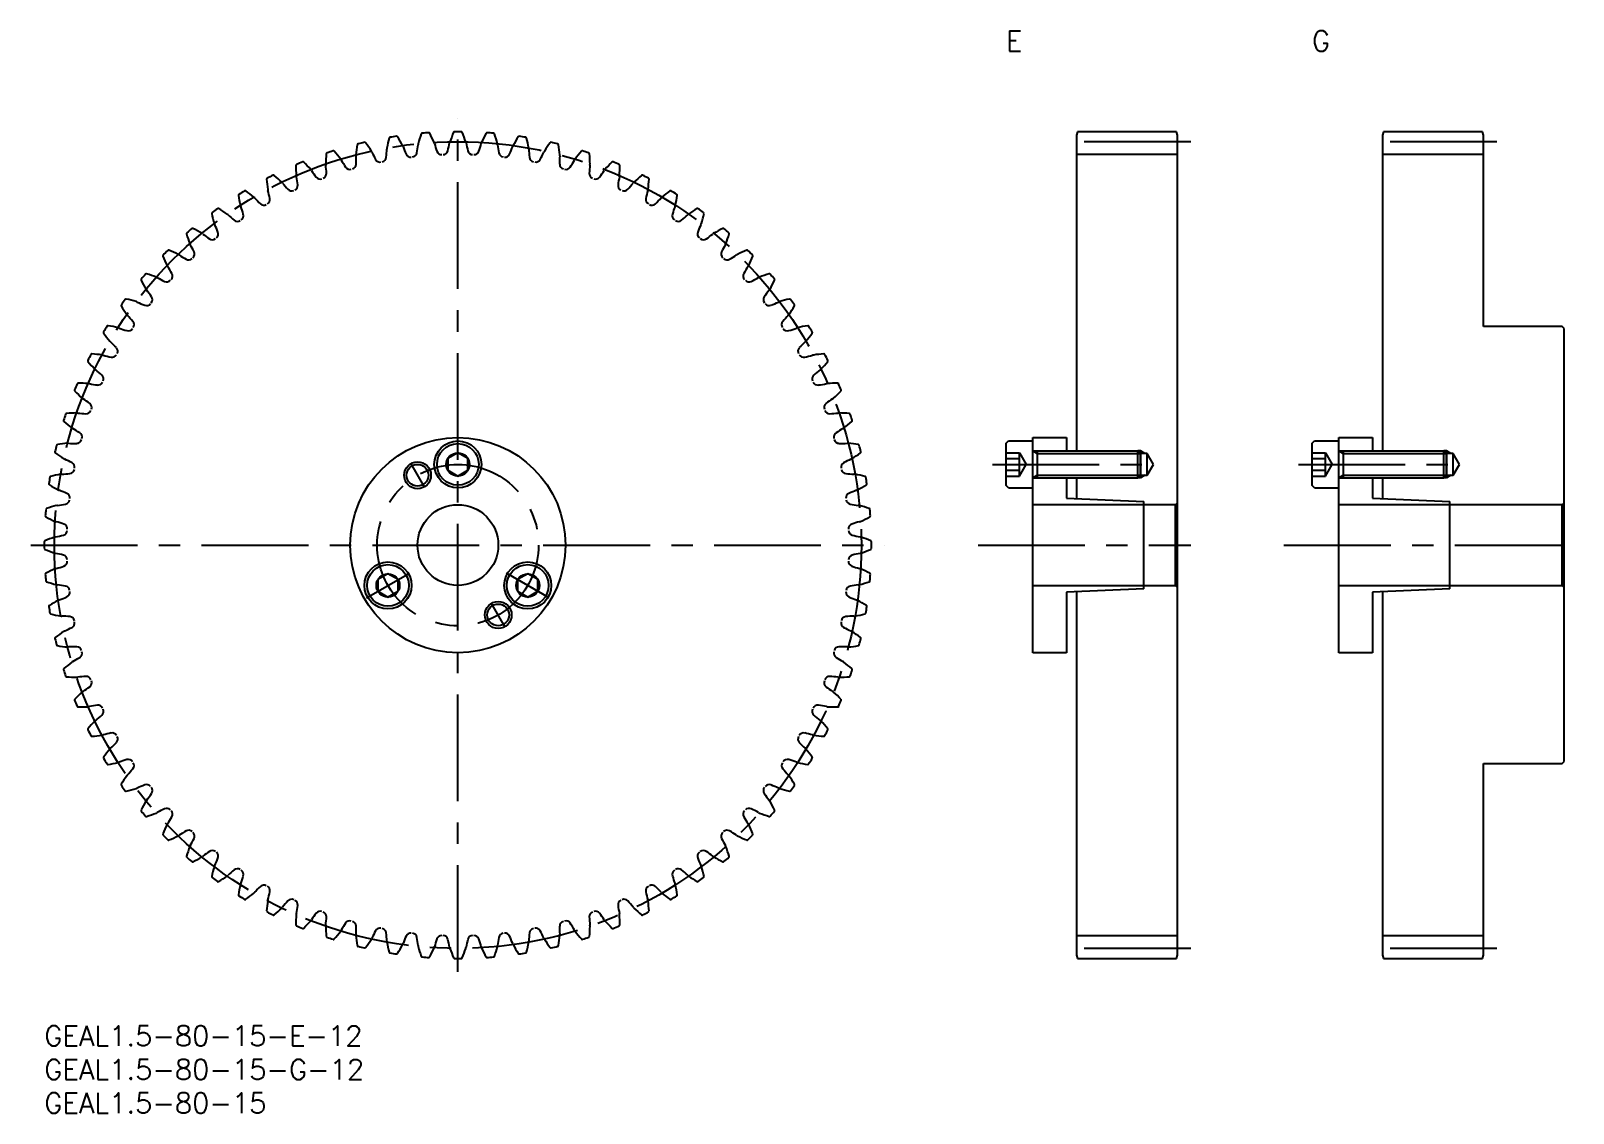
# Model space of a CAD drawing. Extents: x -2 to 227, y -13 to 148.
import ezdxf

# ---------------------------------------------------------------- set-up
doc = ezdxf.new("R2010")
doc.units = 0
doc.header["$LTSCALE"] = 0.5
doc.linetypes.add('CENTER', pattern=[50.8, 31.75, -6.35, 6.35, -6.35])
for name, color, linetype in [('MSM_CENTER', 1, 'CENTER'), ('MSM_CONTINUOUS', 7, 'CONTINUOUS'), ('MSM_NARROW', 5, 'CONTINUOUS'), ('MSM_PART_NUMBER', 7, 'CONTINUOUS')]:
    doc.layers.add(name, color=color, linetype=linetype)
doc.styles.get("Standard").update_dxf_attribs({"font": 'txt.shx', "height": 2, "bigfont": 'bigfont.shx'})

# ---------------------------------------------------------------- blocks, each defined once
blk = doc.blocks.new('*U2')
at = {"layer": 'MSM_PART_NUMBER'}
blk.add_text('GEAL1.5-80-15-G-12', height=3, dxfattribs=at).set_placement((0, -8))
blk = doc.blocks.new('*U3')
at = {"layer": 'MSM_PART_NUMBER'}
blk.add_text('GEAL1.5-80-15-E-12', height=3, dxfattribs=at).set_placement((0, -3))
blk = doc.blocks.new('*U4')
at = {"layer": 'MSM_PART_NUMBER'}
blk.add_text('GEAL1.5-80-15', height=3, dxfattribs=at).set_placement((0, -13))
blk = doc.blocks.new('*U5')
at = {"layer": 'MSM_PART_NUMBER'}
blk.add_text('E', height=3, dxfattribs=at).set_placement((143, 145))
blk = doc.blocks.new('*U6')
at = {"layer": 'MSM_PART_NUMBER'}
blk.add_text('G', height=3, dxfattribs=at).set_placement((188.5, 145))

msp = doc.modelspace()

# ---------------------------------------------------------------- linework, layer by layer
at = {"layer": 'MSM_CENTER'}
for p, q in [((61.5, 8), (61.5, 135)), ((170.5, 131.5), (151.5, 131.5)), ((216, 131.5), (197, 131.5)), ((54.45, 83.71), (56.55, 80.07)), ((141, 83.5), (165.51, 83.5)), ((186.5, 83.5), (211.01, 83.5)), ((-2, 71.5), (125, 71.5)), ((138.85, 71.5), (170.5, 71.5)), ((184.35, 71.5), (227.35, 71.5)), ((47.93, 63.66), (54.29, 67.34)), ((75.07, 63.66), (68.71, 67.34)), ((68.55, 59.29), (66.45, 62.93)), ((170.5, 11.5), (151.5, 11.5)), ((216, 11.5), (197, 11.5))]:
    msp.add_line(p, q, dxfattribs=at)
for radius in [60, 12]:
    msp.add_circle((61.5, 71.5), radius, dxfattribs=at)
at = {"layer": 'MSM_CONTINUOUS'}
for p, q in [((153.63, 133), (153.5, 132.5)), ((153.5, 132.5), (153.5, 85.5)), ((168.37, 133), (153.63, 133)), ((168.5, 132.5), (168.37, 133)), ((168.5, 10.5), (168.5, 132.5)), ((199.13, 133), (199, 132.5)), ((199, 132.5), (199, 85.5)), ((213.87, 133), (199.13, 133)), ((214, 132.5), (213.87, 133)), ((214, 104), (214, 132.5)), ((168.5, 129.62), (153.5, 129.62)), ((214, 129.62), (199, 129.62)), ((225.7, 104), (214, 104)), ((226, 103.7), (225.7, 104)), ((226, 39.3), (226, 103.7)), ((147, 55.5), (147, 87.5)), ((147, 87.5), (152, 87.5)), ((152, 87.5), (152, 85.5)), ((192.5, 55.5), (192.5, 87.5)), ((192.5, 87.5), (197.5, 87.5)), ((197.5, 87.5), (197.5, 85.5)), ((61.5, 85.23), (60, 84.37)), ((63, 84.37), (61.5, 85.23)), ((143, 86.6), (143.4, 87)), ((143, 86.6), (143, 80.4)), ((143, 85.23), (145, 85.23)), ((143.4, 87), (147, 87)), ((145, 85.23), (146, 83.5)), ((145, 81.77), (145, 85.23)), ((147, 85.5), (162.62, 85.5)), ((147.66, 85.5), (147.66, 81.5)), ((162.62, 81.5), (162.62, 85.5)), ((163, 85.12), (162.62, 85.5)), ((164, 85.12), (163, 85.12)), ((163, 81.88), (163, 85.12)), ((164.94, 83.5), (164, 85.12)), ((164, 81.88), (164, 85.12)), ((188.5, 86.6), (188.9, 87)), ((188.5, 86.6), (188.5, 80.4)), ((188.5, 85.23), (190.5, 85.23)), ((188.9, 87), (192.5, 87)), ((190.5, 85.23), (191.5, 83.5)), ((190.5, 81.77), (190.5, 85.23)), ((192.5, 85.5), (208.12, 85.5)), ((193.16, 85.5), (193.16, 81.5)), ((208.12, 81.5), (208.12, 85.5)), ((208.5, 85.12), (208.12, 85.5)), ((209.5, 85.12), (208.5, 85.12)), ((208.5, 81.88), (208.5, 85.12)), ((210.44, 83.5), (209.5, 85.12)), ((209.5, 81.88), (209.5, 85.12)), ((60, 84.37), (60, 82.63)), ((60, 82.63), (61.5, 81.77)), ((61.5, 81.77), (63, 82.63)), ((63, 82.63), (63, 84.37)), ((143, 84.37), (145, 84.37)), ((143, 82.63), (145, 82.63)), ((145, 81.77), (146, 83.5)), ((164, 81.88), (164.94, 83.5)), ((188.5, 84.37), (190.5, 84.37)), ((188.5, 82.63), (190.5, 82.63)), ((190.5, 81.77), (191.5, 83.5)), ((209.5, 81.88), (210.44, 83.5)), ((143, 81.77), (145, 81.77)), ((143.4, 80), (143, 80.4)), ((147, 81.5), (162.62, 81.5)), ((152, 81.5), (152, 78.5)), ((153.5, 81.5), (153.5, 78.43)), ((162.62, 81.5), (163, 81.88)), ((163, 81.88), (164, 81.88)), ((188.5, 81.77), (190.5, 81.77)), ((188.9, 80), (188.5, 80.4)), ((192.5, 81.5), (208.12, 81.5)), ((197.5, 81.5), (197.5, 78.5)), ((199, 81.5), (199, 78.43)), ((208.12, 81.5), (208.5, 81.88)), ((208.5, 81.88), (209.5, 81.88)), ((143.4, 80), (147, 80)), ((152, 78.5), (163.5, 78)), ((163.5, 65), (163.5, 78)), ((188.9, 80), (192.5, 80)), ((197.5, 78.5), (209, 78)), ((209, 65), (209, 78)), ((168.2, 77.5), (147, 77.5)), ((168.5, 77.8), (168.2, 77.5)), ((168.2, 65.5), (168.2, 77.5)), ((225.7, 77.5), (192.5, 77.5)), ((226, 77.8), (225.7, 77.5)), ((225.7, 65.5), (225.7, 77.5)), ((51.11, 67.23), (49.61, 66.37)), ((52.61, 66.37), (51.11, 67.23)), ((71.89, 67.23), (70.39, 66.37)), ((73.39, 66.37), (71.89, 67.23)), ((49.61, 66.37), (49.61, 64.63)), ((49.61, 64.63), (51.11, 63.77)), ((51.11, 63.77), (52.61, 64.63)), ((52.61, 64.63), (52.61, 66.37)), ((70.39, 66.37), (70.39, 64.63)), ((70.39, 64.63), (71.89, 63.77)), ((71.89, 63.77), (73.39, 64.63)), ((73.39, 64.63), (73.39, 66.37)), ((147, 65.5), (168.2, 65.5)), ((163.5, 65), (152, 64.5)), ((152, 64.5), (152, 55.5)), ((153.5, 64.5), (153.5, 10.5)), ((168.2, 65.5), (168.5, 65.2)), ((192.5, 65.5), (225.7, 65.5)), ((209, 65), (197.5, 64.5)), ((197.5, 64.5), (197.5, 55.5)), ((199, 64.5), (199, 10.5)), ((225.7, 65.5), (226, 65.2)), ((152, 55.5), (147, 55.5)), ((197.5, 55.5), (192.5, 55.5)), ((214, 10.5), (214, 39)), ((214, 39), (225.7, 39)), ((225.7, 39), (226, 39.3)), ((168.5, 13.37), (153.5, 13.37)), ((214, 13.37), (199, 13.37)), ((153.5, 10.5), (153.63, 10)), ((153.63, 10), (168.37, 10)), ((168.37, 10), (168.5, 10.5)), ((199, 10.5), (199.13, 10)), ((199.13, 10), (213.87, 10)), ((213.87, 10), (214, 10.5))]:
    msp.add_line(p, q, dxfattribs=at)
for centre, radius in [((61.5, 71.5), 16), ((61.5, 83.5), 3.5), ((61.5, 83.5), 3.1), ((61.5, 83.5), 1.73), ((55.5, 81.89), 1.62), ((61.5, 71.5), 6), ((51.11, 65.5), 3.5), ((71.89, 65.5), 3.5), ((51.11, 65.5), 3.1), ((51.11, 65.5), 1.73), ((71.89, 65.5), 3.1), ((71.89, 65.5), 1.73), ((67.5, 61.11), 1.62)]:
    msp.add_circle(centre, radius, dxfattribs=at)
for centre, radius, start, end in [((66.26, 127.68), 20, 170.2688, 174.625), ((46.7, 131.04), 0.15, 103.9615, 170.269), ((61.5, 71.5), 61.5, 103.0386, 103.9614), ((47.66, 131.27), 0.15, 36.7312, 103.0382), ((31.75, 119.4), 20, 32.375, 36.7312), ((70.66, 127.14), 20, 165.7688, 170.125), ((51.42, 132.02), 0.15, 99.4615, 165.769), ((61.5, 71.5), 61.5, 98.5386, 99.4614), ((52.39, 132.17), 0.15, 32.2312, 98.5386), ((35.6, 121.58), 20, 27.875, 32.2312), ((52.18, 130.35), 1.24, 19.943, 27.8751), ((70.06, 136.84), 17.78, 199.9429, 203.8484), ((37.92, 133.04), 17.78, 349.6516, 353.5571), ((56.82, 130.9), 1.24, 165.6249, 173.557), ((74.99, 126.25), 20, 161.2688, 165.625), ((56.19, 132.62), 0.15, 94.9615, 161.269), ((61.5, 71.5), 61.5, 94.0386, 94.9614), ((57.18, 132.7), 0.15, 27.7312, 94.0382), ((39.61, 123.46), 20, 23.375, 27.7312), ((56.82, 130.9), 1.24, 15.443, 23.3751), ((75.16, 135.97), 17.78, 195.4429, 199.3484), ((42.82, 134.7), 17.78, 345.1516, 349.0571), ((61.5, 131.09), 1.24, 161.1249, 169.057), ((79.25, 125.02), 20, 156.7688, 161.125), ((61.01, 132.85), 0.15, 90.4614, 156.7688), ((61.5, 71.5), 61.5, 89.5386, 90.4614), ((61.99, 132.85), 0.15, 23.2311, 89.5386), ((43.75, 125.02), 20, 18.875, 23.2312), ((61.5, 131.09), 1.24, 10.943, 18.8751), ((80.18, 134.7), 17.78, 190.9429, 194.8484), ((47.84, 135.97), 17.78, 340.6516, 344.5571), ((66.18, 130.9), 1.24, 156.6249, 164.557), ((83.39, 123.46), 20, 152.2688, 156.625), ((65.82, 132.7), 0.15, 85.9614, 152.2688), ((61.5, 71.5), 61.5, 85.0386, 85.9614), ((66.81, 132.62), 0.15, 18.7311, 85.0386), ((48.01, 126.25), 20, 14.375, 18.7312), ((66.18, 130.9), 1.24, 6.443, 14.3751), ((85.08, 133.04), 17.78, 186.4429, 190.3484), ((52.94, 136.84), 17.78, 336.1516, 340.0571), ((70.82, 130.35), 1.24, 152.1249, 160.057), ((87.4, 121.58), 20, 147.7688, 152.125), ((70.61, 132.17), 0.15, 81.4614, 147.7688), ((61.5, 71.5), 61.5, 80.5386, 81.4614), ((71.58, 132.02), 0.15, 14.2311, 80.5386), ((52.34, 127.14), 20, 9.875, 14.2312), ((91.25, 119.4), 20, 143.2688, 147.625), ((75.34, 131.27), 0.15, 76.9614, 143.2688), ((61.5, 71.5), 61.5, 76.0386, 76.9614), ((76.3, 131.04), 0.15, 9.7311, 76.0386), ((56.74, 127.68), 20, 5.375, 9.7312), ((61.5, 71.5), 61.5, 112.0386, 112.9614), ((38.48, 128.37), 0.15, 45.7312, 112.0386), ((24.62, 114.15), 20, 41.375, 45.7312), ((61.84, 127.88), 20, 174.7688, 179.125), ((42.07, 129.69), 0.15, 108.4615, 174.7688), ((61.5, 71.5), 61.5, 107.5386, 108.4614), ((43.01, 130), 0.15, 41.2312, 107.5386), ((28.08, 116.91), 20, 36.875, 41.2312), ((43.09, 128.17), 1.24, 28.943, 36.8751), ((59.73, 137.38), 17.78, 208.9429, 212.8484), ((47.59, 129.44), 1.24, 174.6249, 182.557), ((28.59, 128.59), 17.78, 358.6516, 2.5571), ((47.59, 129.44), 1.24, 24.443, 32.3751), ((64.91, 137.31), 17.78, 204.4429, 208.3484), ((49.92, 129.23), 0.75, 208.3483, 281.3413), ((50.11, 129.26), 0.75, 281.1587, 354.1517), ((33.17, 131), 17.78, 354.1516, 358.0571), ((52.18, 130.35), 1.24, 170.1249, 178.057), ((54.49, 129.96), 0.75, 203.8483, 276.8413), ((54.67, 129.98), 0.75, 276.6587, 349.6517), ((59.09, 130.33), 0.75, 199.3483, 272.3413), ((59.28, 130.33), 0.75, 272.1587, 345.1516), ((63.72, 130.33), 0.75, 194.8484, 267.8413), ((63.91, 130.33), 0.75, 267.6587, 340.6516), ((68.33, 129.98), 0.75, 190.3484, 263.3413), ((68.51, 129.96), 0.75, 263.1587, 336.1516), ((70.82, 130.35), 1.24, 1.943, 9.8751), ((89.83, 131), 17.78, 181.9429, 185.8484), ((72.89, 129.26), 0.75, 185.8484, 258.8413), ((73.08, 129.23), 0.75, 258.6587, 331.6516), ((58.09, 137.31), 17.78, 331.6516, 335.5571), ((75.41, 129.44), 1.24, 147.6249, 155.557), ((94.41, 128.59), 17.78, 177.4429, 181.3484), ((75.41, 129.44), 1.24, 357.443, 5.3751), ((63.27, 137.38), 17.78, 327.1516, 331.0571), ((79.91, 128.17), 1.24, 143.1249, 151.057), ((94.92, 116.91), 20, 138.7688, 143.125), ((79.99, 130), 0.15, 72.4614, 138.7688), ((61.5, 71.5), 61.5, 71.5386, 72.4614), ((80.93, 129.69), 0.15, 5.2311, 71.5386), ((61.16, 127.88), 20, 0.875, 5.2312), ((98.38, 114.15), 20, 134.2688, 138.625), ((84.52, 128.37), 0.15, 67.9614, 134.2688), ((61.5, 71.5), 61.5, 67.0386, 67.9614), ((61.5, 71.5), 61.5, 116.5386, 117.4614), ((34.09, 126.39), 0.15, 50.2312, 116.5386), ((21.39, 111.13), 20, 45.875, 50.2312), ((37.57, 127.99), 0.15, 112.9615, 179.269), ((57.42, 127.74), 20, 179.2688, 183.625), ((38.7, 126.55), 1.24, 183.6249, 191.557), ((20.06, 122.74), 17.78, 7.6516, 11.5571), ((38.7, 126.55), 1.24, 33.443, 41.3751), ((54.57, 137.03), 17.78, 213.4429, 217.3484), ((41.03, 126.7), 0.75, 217.3483, 290.3413), ((41.21, 126.77), 0.75, 290.1586, 3.1517), ((43.09, 128.17), 1.24, 179.1249, 187.057), ((24.21, 125.83), 17.78, 3.1516, 7.0571), ((45.43, 128.14), 0.75, 212.8483, 285.8413), ((45.61, 128.19), 0.75, 285.6586, 358.6517), ((77.39, 128.19), 0.75, 181.3484, 254.3413), ((77.57, 128.14), 0.75, 254.1587, 327.1516), ((98.79, 125.83), 17.78, 172.9429, 176.8484), ((81.79, 126.77), 0.75, 176.8484, 249.8413), ((79.91, 128.17), 1.24, 352.943, 0.8751), ((81.97, 126.7), 0.75, 249.6587, 322.6516), ((68.43, 137.03), 17.78, 322.6516, 326.5571), ((84.3, 126.55), 1.24, 138.6249, 146.557), ((102.94, 122.74), 17.78, 168.4429, 172.3484), ((85.43, 127.99), 0.15, 0.7311, 67.0382), ((84.3, 126.55), 1.24, 348.443, 356.3751), ((65.58, 127.74), 20, 356.375, 0.7312), ((101.61, 111.13), 20, 129.7688, 134.125), ((88.91, 126.39), 0.15, 63.4614, 129.7688), ((61.5, 71.5), 61.5, 62.5386, 63.4614), ((61.5, 71.5), 61.5, 121.0386, 121.9614), ((29.87, 124.07), 0.15, 54.7312, 121.0386), ((18.41, 107.86), 20, 50.375, 54.7312), ((33.21, 125.94), 0.15, 117.4615, 183.7688), ((53.02, 127.24), 20, 183.7688, 188.125), ((34.45, 124.59), 1.24, 188.1249, 196.057), ((16.17, 119.33), 17.78, 12.1516, 16.0571), ((34.45, 124.59), 1.24, 37.943, 45.8751), ((49.45, 136.29), 17.78, 217.9429, 221.8484), ((36.77, 124.93), 0.75, 221.8483, 294.8413), ((36.94, 125.01), 0.75, 294.6586, 7.6517), ((86.06, 125.01), 0.75, 172.3484, 245.3413), ((86.23, 124.93), 0.75, 245.1587, 318.1516), ((73.55, 136.29), 17.78, 318.1516, 322.0571), ((88.55, 124.59), 1.24, 134.1249, 142.057), ((106.83, 119.33), 17.78, 163.9429, 167.8484), ((88.55, 124.59), 1.24, 343.943, 351.8751), ((69.98, 127.24), 20, 351.875, 356.2312), ((89.79, 125.94), 0.15, 356.2311, 62.5382), ((104.59, 107.86), 20, 125.2688, 129.625), ((93.13, 124.07), 0.15, 58.9614, 125.2688), ((61.5, 71.5), 61.5, 58.0386, 58.9614), ((25.84, 121.42), 0.15, 59.2312, 125.5382), ((29.02, 123.55), 0.15, 121.9615, 188.2688), ((48.67, 126.4), 20, 188.2688, 192.625), ((30.37, 122.31), 1.24, 192.6249, 200.557), ((12.56, 115.63), 17.78, 16.6516, 20.5571), ((30.37, 122.31), 1.24, 42.443, 50.3751), ((44.4, 135.14), 17.78, 222.4429, 226.3484), ((32.65, 122.82), 0.75, 226.3483, 299.3413), ((32.81, 122.91), 0.75, 299.1587, 12.1517), ((90.19, 122.91), 0.75, 167.8484, 240.8413), ((90.35, 122.82), 0.75, 240.6587, 313.6516), ((78.6, 135.14), 17.78, 313.6516, 317.5571), ((92.63, 122.31), 1.24, 129.6249, 137.557), ((110.44, 115.63), 17.78, 159.4429, 163.3484), ((92.63, 122.31), 1.24, 339.443, 347.3751), ((74.33, 126.4), 20, 347.375, 351.7312), ((93.98, 123.55), 0.15, 351.7311, 58.0382), ((97.16, 121.42), 0.15, 54.4614, 120.7688), ((25.04, 120.84), 0.15, 126.4615, 192.7688), ((44.4, 125.23), 20, 192.7688, 197.125), ((61.5, 71.5), 61.5, 125.5386, 126.4614), ((26.48, 119.71), 1.24, 197.1249, 205.057), ((15.69, 104.37), 20, 54.875, 59.2312), ((26.48, 119.71), 1.24, 46.943, 54.8751), ((39.46, 133.61), 17.78, 226.9429, 230.8484), ((28.71, 120.4), 0.75, 230.8483, 303.8413), ((28.87, 120.5), 0.75, 303.6586, 16.6517), ((94.13, 120.5), 0.75, 163.3484, 236.3413), ((94.29, 120.4), 0.75, 236.1587, 309.1516), ((83.54, 133.61), 17.78, 309.1516, 313.0571), ((96.52, 119.71), 1.24, 125.1249, 133.057), ((107.31, 104.37), 20, 120.7688, 125.125), ((61.5, 71.5), 61.5, 53.5386, 54.4614), ((96.52, 119.71), 1.24, 334.943, 342.8751), ((78.6, 125.23), 20, 342.875, 347.2312), ((97.96, 120.84), 0.15, 347.2311, 53.5386), ((21.28, 117.83), 0.15, 130.9615, 197.2688), ((40.24, 123.72), 20, 197.2688, 201.625), ((61.5, 71.5), 61.5, 130.0386, 130.9614), ((22.03, 118.47), 0.15, 63.7312, 130.0382), ((13.25, 100.67), 20, 59.375, 63.7312), ((22.8, 116.81), 1.24, 51.443, 59.3751), ((34.66, 131.68), 17.78, 231.4429, 235.3484), ((24.98, 117.68), 0.75, 235.3483, 308.3413), ((9.24, 111.65), 17.78, 21.1516, 25.0571), ((25.12, 117.79), 0.75, 308.1587, 21.1517), ((97.88, 117.79), 0.75, 158.8484, 231.8413), ((113.76, 111.65), 17.78, 154.9429, 158.8484), ((98.02, 117.68), 0.75, 231.6587, 304.6516), ((88.34, 131.68), 17.78, 304.6516, 308.5571), ((100.2, 116.81), 1.24, 120.6249, 128.557), ((109.75, 100.67), 20, 116.2688, 120.625), ((100.97, 118.47), 0.15, 49.9614, 116.2688), ((61.5, 71.5), 61.5, 49.0386, 49.9614), ((82.76, 123.72), 20, 338.375, 342.7312), ((101.72, 117.83), 0.15, 342.7311, 49.0386), ((61.5, 71.5), 61.5, 134.5386, 135.4614), ((18.47, 115.23), 0.15, 68.2312, 134.5382), ((11.11, 96.79), 20, 63.875, 68.2312), ((19.37, 113.63), 1.24, 55.943, 63.8751), ((22.8, 116.81), 1.24, 201.6249, 209.557), ((6.25, 107.43), 17.78, 25.6516, 29.5571), ((21.6, 114.8), 0.75, 312.6587, 25.6517), ((101.4, 114.8), 0.75, 154.3484, 227.3413), ((116.75, 107.43), 17.78, 150.4429, 154.3484), ((100.2, 116.81), 1.24, 330.443, 338.3751), ((103.63, 113.63), 1.24, 116.1249, 124.057), ((111.89, 96.79), 20, 111.7688, 116.125), ((104.53, 115.23), 0.15, 45.4614, 111.7688), ((61.5, 71.5), 61.5, 44.5386, 45.4614), ((17.77, 114.53), 0.15, 135.4614, 201.7688), ((36.21, 121.89), 20, 201.7688, 206.125), ((19.37, 113.63), 1.24, 206.1249, 214.057), ((3.61, 102.98), 17.78, 30.1516, 34.0571), ((30.02, 129.39), 17.78, 235.9429, 239.8484), ((21.47, 114.67), 0.75, 239.8483, 312.8413), ((101.53, 114.67), 0.75, 227.1587, 300.1516), ((92.98, 129.39), 17.78, 300.1516, 304.0571), ((119.39, 102.98), 17.78, 145.9429, 149.8484), ((103.63, 113.63), 1.24, 325.943, 333.8751), ((86.79, 121.89), 20, 333.875, 338.2312), ((105.23, 114.53), 0.15, 338.2311, 44.5386), ((14.53, 110.97), 0.15, 139.9614, 206.2688), ((32.33, 119.75), 20, 206.2688, 210.625), ((61.5, 71.5), 61.5, 139.0386, 139.9614), ((15.17, 111.72), 0.15, 72.7312, 139.0382), ((9.28, 92.76), 20, 68.375, 72.7312), ((16.19, 110.2), 1.24, 60.443, 68.3751), ((25.57, 126.75), 17.78, 240.4429, 244.3484), ((18.2, 111.4), 0.75, 244.3484, 317.3413), ((18.33, 111.53), 0.75, 317.1587, 30.1517), ((104.67, 111.53), 0.75, 149.8484, 222.8413), ((104.8, 111.4), 0.75, 222.6587, 295.6516), ((97.43, 126.75), 17.78, 295.6516, 299.5571), ((106.81, 110.2), 1.24, 111.6249, 119.557), ((113.72, 92.76), 20, 107.2688, 111.625), ((107.83, 111.72), 0.15, 40.9614, 107.2688), ((90.67, 119.75), 20, 329.375, 333.7312), ((61.5, 71.5), 61.5, 40.0386, 40.9614), ((108.47, 110.97), 0.15, 333.7311, 40.0386), ((61.5, 71.5), 61.5, 143.5386, 144.4614), ((12.16, 107.96), 0.15, 77.2312, 143.5386), ((7.77, 88.6), 20, 72.875, 77.2312), ((16.19, 110.2), 1.24, 210.6249, 218.557), ((1.32, 98.34), 17.78, 34.6516, 38.5571), ((15.32, 108.02), 0.75, 321.6587, 34.6517), ((107.68, 108.02), 0.75, 145.3484, 218.3413), ((121.68, 98.34), 17.78, 141.4429, 145.3484), ((106.81, 110.2), 1.24, 321.443, 329.3751), ((115.23, 88.6), 20, 102.7688, 107.125), ((110.84, 107.96), 0.15, 36.4614, 102.7688), ((61.5, 71.5), 61.5, 35.5386, 36.4614), ((11.58, 107.16), 0.15, 144.4614, 210.7688), ((28.63, 117.31), 20, 210.7688, 215.125), ((13.29, 106.52), 1.24, 215.1249, 223.057), ((-0.61, 93.54), 17.78, 39.1516, 43.0571), ((13.29, 106.52), 1.24, 64.943, 72.8751), ((21.35, 123.76), 17.78, 244.9429, 248.8484), ((15.21, 107.88), 0.75, 248.8484, 321.8413), ((107.79, 107.88), 0.75, 218.1587, 291.1516), ((101.65, 123.76), 17.78, 291.1516, 295.0571), ((109.71, 106.52), 1.24, 107.1249, 115.057), ((123.61, 93.54), 17.78, 136.9429, 140.8484), ((109.71, 106.52), 1.24, 316.943, 324.8751), ((94.37, 117.31), 20, 324.875, 329.2312), ((111.42, 107.16), 0.15, 329.2311, 35.5386), ((8.93, 103.13), 0.15, 148.9614, 215.2688), ((61.5, 71.5), 61.5, 148.0386, 148.9614), ((9.45, 103.98), 0.15, 81.7312, 148.0386), ((6.6, 84.33), 20, 77.375, 81.7312), ((10.69, 102.63), 1.24, 69.443, 77.3751), ((17.37, 120.44), 17.78, 249.4429, 253.3484), ((12.5, 104.13), 0.75, 253.3483, 326.3413), ((12.6, 104.29), 0.75, 326.1587, 39.1517), ((110.4, 104.29), 0.75, 140.8484, 213.8413), ((110.5, 104.13), 0.75, 213.6587, 286.6516), ((105.63, 120.44), 17.78, 286.6516, 290.5571), ((112.31, 102.63), 1.24, 102.6249, 110.557), ((116.4, 84.33), 20, 98.2688, 102.625), ((113.55, 103.98), 0.15, 31.9614, 98.2688), ((61.5, 71.5), 61.5, 31.0386, 31.9614), ((114.07, 103.13), 0.15, 324.7311, 31.0386), ((25.14, 114.59), 20, 215.2688, 219.625), ((10.69, 102.63), 1.24, 219.6249, 227.557), ((-2.14, 88.6), 17.78, 43.6516, 47.5571), ((125.14, 88.6), 17.78, 132.4429, 136.3484), ((112.31, 102.63), 1.24, 312.443, 320.3751), ((97.86, 114.59), 20, 320.375, 324.7312), ((6.61, 98.91), 0.15, 153.4614, 219.7688), ((61.5, 71.5), 61.5, 152.5386, 153.4614), ((21.87, 111.61), 20, 219.7688, 224.125), ((7.06, 99.79), 0.15, 86.2312, 152.5386), ((5.76, 79.98), 20, 81.875, 86.2312), ((8.41, 98.55), 1.24, 73.943, 81.8751), ((13.67, 116.83), 17.78, 253.9429, 257.8484), ((10.09, 100.19), 0.75, 257.8483, 330.8413), ((10.18, 100.35), 0.75, 330.6587, 43.6517), ((112.82, 100.35), 0.75, 136.3484, 209.3413), ((112.91, 100.19), 0.75, 209.1587, 282.1516), ((109.33, 116.83), 17.78, 282.1516, 286.0571), ((114.59, 98.55), 1.24, 98.1249, 106.057), ((117.24, 79.98), 20, 93.7688, 98.125), ((101.13, 111.61), 20, 315.875, 320.2312), ((115.94, 99.79), 0.15, 27.4614, 93.7688), ((61.5, 71.5), 61.5, 26.5386, 27.4614), ((116.39, 98.91), 0.15, 320.2311, 26.5382), ((8.41, 98.55), 1.24, 224.1249, 232.057), ((-3.29, 83.55), 17.78, 48.1516, 52.0571), ((8.07, 96.23), 0.75, 335.1587, 48.1517), ((114.93, 96.23), 0.75, 131.8484, 204.8413), ((126.29, 83.55), 17.78, 127.9429, 131.8484), ((114.59, 98.55), 1.24, 307.943, 315.8751), ((4.63, 94.52), 0.15, 157.9614, 224.2688), ((61.5, 71.5), 61.5, 157.0386, 157.9614), ((18.85, 108.38), 20, 224.2688, 228.625), ((5.01, 95.43), 0.15, 90.7312, 157.0386), ((5.26, 75.58), 20, 86.375, 90.7312), ((6.45, 94.3), 1.24, 78.443, 86.3751), ((10.26, 112.94), 17.78, 258.4429, 262.3484), ((7.99, 96.06), 0.75, 262.3483, 335.3413), ((115.01, 96.06), 0.75, 204.6587, 277.6516), ((112.74, 112.94), 17.78, 277.6516, 281.5571), ((116.55, 94.3), 1.24, 93.6249, 101.557), ((117.74, 75.58), 20, 89.2688, 93.625), ((104.15, 108.38), 20, 311.375, 315.7312), ((117.99, 95.43), 0.15, 22.9614, 89.269), ((61.5, 71.5), 61.5, 22.0386, 22.9614), ((118.37, 94.52), 0.15, 315.7311, 22.0382), ((6.45, 94.3), 1.24, 228.6249, 236.557), ((-4.03, 78.43), 17.78, 52.6516, 56.5571), ((6.3, 91.97), 0.75, 339.6587, 52.6517), ((116.7, 91.97), 0.75, 127.3484, 200.3413), ((127.03, 78.43), 17.78, 123.4429, 127.3484), ((116.55, 94.3), 1.24, 303.443, 311.3751), ((3, 89.99), 0.15, 162.4614, 228.7688), ((61.5, 71.5), 61.5, 161.5386, 162.4614), ((16.09, 104.92), 20, 228.7688, 233.125), ((3.31, 90.93), 0.15, 95.2312, 161.5386), ((5.12, 71.16), 20, 90.875, 95.2312), ((4.83, 89.91), 1.24, 82.943, 90.8751), ((7.17, 108.79), 17.78, 262.9429, 266.8484), ((6.23, 91.79), 0.75, 266.8484, 339.8413), ((116.77, 91.79), 0.75, 200.1587, 273.1517), ((115.83, 108.79), 17.78, 273.1516, 277.0571), ((118.17, 89.91), 1.24, 89.1249, 97.057), ((117.88, 71.16), 20, 84.7688, 89.125), ((106.91, 104.92), 20, 306.875, 311.2312), ((119.69, 90.93), 0.15, 18.4614, 84.7688), ((61.5, 71.5), 61.5, 17.5386, 18.4614), ((120, 89.99), 0.15, 311.2311, 17.5386), ((4.83, 89.91), 1.24, 233.1249, 241.057), ((-4.38, 73.27), 17.78, 57.1516, 61.0571), ((4.81, 87.39), 0.75, 271.3484, 344.3413), ((4.86, 87.57), 0.75, 344.1587, 57.1517), ((118.14, 87.57), 0.75, 122.8483, 195.8413), ((118.19, 87.39), 0.75, 195.6587, 268.6516), ((127.38, 73.27), 17.78, 118.9429, 122.8484), ((118.17, 89.91), 1.24, 298.943, 306.8751), ((1.73, 85.34), 0.15, 166.9614, 233.269), ((61.5, 71.5), 61.5, 166.0386, 166.9614), ((13.6, 101.25), 20, 233.2688, 237.625), ((1.96, 86.3), 0.15, 99.7312, 166.0386), ((5.32, 66.74), 20, 95.375, 99.7312), ((3.56, 85.41), 1.24, 87.443, 95.3751), ((4.41, 104.41), 17.78, 267.4429, 271.3484), ((118.59, 104.41), 17.78, 268.6516, 272.5571), ((119.44, 85.41), 1.24, 84.6249, 92.557), ((117.68, 66.74), 20, 80.2688, 84.625), ((109.4, 101.25), 20, 302.375, 306.7312), ((121.04, 86.3), 0.15, 13.9614, 80.2688), ((61.5, 71.5), 61.5, 13.0386, 13.9614), ((121.27, 85.34), 0.15, 306.7311, 13.0386), ((3.56, 85.41), 1.24, 237.6249, 245.557), ((-4.31, 68.09), 17.78, 61.6516, 65.5571), ((3.74, 82.89), 0.75, 275.8484, 348.8413), ((3.77, 83.08), 0.75, 348.6587, 61.6517), ((119.23, 83.08), 0.75, 118.3483, 191.3413), ((119.26, 82.89), 0.75, 191.1587, 264.1517), ((127.31, 68.09), 17.78, 114.4429, 118.3484), ((119.44, 85.41), 1.24, 294.443, 302.3751), ((61.5, 71.5), 61.5, 170.5386, 171.4614), ((0.83, 80.61), 0.15, 171.4614, 237.769), ((11.42, 97.4), 20, 237.7688, 242.125), ((0.98, 81.58), 0.15, 104.2312, 170.5382), ((5.86, 62.34), 20, 99.875, 104.2312), ((2.65, 80.82), 1.24, 91.943, 99.8751), ((2, 99.83), 17.78, 271.9429, 275.8484), ((121, 99.83), 17.78, 264.1516, 268.0571), ((120.35, 80.82), 1.24, 80.1249, 88.057), ((117.14, 62.34), 20, 75.7688, 80.125), ((111.58, 97.4), 20, 297.875, 302.2312), ((122.02, 81.58), 0.15, 9.4614, 75.7688), ((61.5, 71.5), 61.5, 8.5386, 9.4614), ((122.17, 80.61), 0.15, 302.2311, 8.5382), ((2.65, 80.82), 1.24, 242.1249, 250.057), ((-3.84, 62.94), 17.78, 66.1516, 70.0571), ((3.02, 78.33), 0.75, 280.3484, 353.3413), ((3.04, 78.51), 0.75, 353.1587, 66.1517), ((119.96, 78.51), 0.75, 113.8483, 186.8413), ((119.98, 78.33), 0.75, 186.6587, 259.6517), ((126.84, 62.94), 17.78, 109.9429, 113.8484), ((120.35, 80.82), 1.24, 289.943, 297.8751), ((61.5, 71.5), 61.5, 175.0386, 175.9614), ((0.3, 75.82), 0.15, 175.9614, 242.2688), ((0.38, 76.81), 0.15, 108.7312, 175.0382), ((9.54, 93.39), 20, 242.2688, 246.625), ((6.75, 58.01), 20, 104.375, 108.7312), ((2.1, 76.18), 1.24, 96.443, 104.3751), ((-0.04, 95.08), 17.78, 276.4429, 280.3484), ((123.04, 95.08), 17.78, 259.6516, 263.5571), ((120.9, 76.18), 1.24, 75.6249, 83.557), ((116.25, 58.01), 20, 71.2688, 75.625), ((113.46, 93.39), 20, 293.375, 297.7312), ((122.62, 76.81), 0.15, 4.9614, 71.2688), ((61.5, 71.5), 61.5, 4.0386, 4.9614), ((122.7, 75.82), 0.15, 297.7311, 4.0386), ((2.1, 76.18), 1.24, 246.6249, 254.557), ((-2.97, 57.84), 17.78, 70.6516, 74.5571), ((2.67, 73.72), 0.75, 284.8484, 357.8413), ((2.67, 73.91), 0.75, 357.6587, 70.6517), ((120.33, 73.91), 0.75, 109.3483, 182.3413), ((120.33, 73.72), 0.75, 182.1587, 255.1516), ((125.97, 57.84), 17.78, 105.4429, 109.3484), ((120.9, 76.18), 1.24, 285.443, 293.3751), ((0.15, 71.99), 0.15, 113.2312, 179.5382), ((61.5, 71.5), 61.5, 179.5386, 180.4614), ((7.98, 53.75), 20, 108.875, 113.2312), ((1.91, 71.5), 1.24, 100.943, 108.8751), ((-1.7, 90.18), 17.78, 280.9429, 284.8484), ((124.7, 90.18), 17.78, 255.1516, 259.0571), ((121.09, 71.5), 1.24, 71.1249, 79.057), ((115.02, 53.75), 20, 66.7688, 71.125), ((122.85, 71.99), 0.15, 0.4614, 66.7688), ((61.5, 71.5), 61.5, 359.5386, 0.4614), ((0.15, 71.01), 0.15, 180.4614, 246.769), ((7.98, 89.25), 20, 246.7688, 251.125), ((1.91, 71.5), 1.24, 251.1249, 259.057), ((-1.7, 52.82), 17.78, 75.1516, 79.0571), ((2.67, 69.28), 0.75, 2.1587, 75.1517), ((2.67, 69.09), 0.75, 289.3483, 2.3413), ((120.33, 69.28), 0.75, 104.8483, 177.8413), ((120.33, 69.09), 0.75, 177.6587, 250.6516), ((124.7, 52.82), 17.78, 100.9429, 104.8484), ((121.09, 71.5), 1.24, 280.943, 288.8751), ((115.02, 89.25), 20, 288.875, 293.2312), ((122.85, 71.01), 0.15, 293.2311, 359.5386), ((0.3, 67.18), 0.15, 117.7312, 184.0382), ((61.5, 71.5), 61.5, 184.0386, 184.9614), ((9.54, 49.61), 20, 113.375, 117.7312), ((2.1, 66.82), 1.24, 105.443, 113.3751), ((-2.97, 85.16), 17.78, 285.4429, 289.3484), ((125.97, 85.16), 17.78, 250.6516, 254.5571), ((120.9, 66.82), 1.24, 66.6249, 74.557), ((113.46, 49.61), 20, 62.2688, 66.625), ((122.7, 67.18), 0.15, 355.9614, 62.2688), ((61.5, 71.5), 61.5, 355.0386, 355.9614), ((0.38, 66.19), 0.15, 184.9614, 251.269), ((6.75, 84.99), 20, 251.2688, 255.625), ((2.1, 66.82), 1.24, 255.6249, 263.557), ((-0.04, 47.92), 17.78, 79.6516, 83.5571), ((3.02, 64.67), 0.75, 6.6587, 79.6517), ((3.04, 64.49), 0.75, 293.8483, 6.8413), ((119.96, 64.49), 0.75, 173.1587, 246.1516), ((119.98, 64.67), 0.75, 100.3483, 173.3413), ((123.04, 47.92), 17.78, 96.4429, 100.3484), ((120.9, 66.82), 1.24, 276.443, 284.3751), ((116.25, 84.99), 20, 284.375, 288.7312), ((122.62, 66.19), 0.15, 288.7311, 355.0386), ((0.83, 62.39), 0.15, 122.2312, 188.5386), ((61.5, 71.5), 61.5, 188.5386, 189.4614), ((11.42, 45.6), 20, 117.875, 122.2312), ((2.65, 62.18), 1.24, 109.943, 117.8751), ((-3.84, 80.06), 17.78, 289.9429, 293.8484), ((126.84, 80.06), 17.78, 246.1516, 250.0571), ((120.35, 62.18), 1.24, 62.1249, 70.057), ((111.58, 45.6), 20, 57.7688, 62.125), ((61.5, 71.5), 61.5, 350.5386, 351.4614), ((122.17, 62.39), 0.15, 351.4614, 57.7688), ((0.98, 61.42), 0.15, 189.4614, 255.7688), ((5.86, 80.66), 20, 255.7688, 260.125), ((2.65, 62.18), 1.24, 260.1249, 268.057), ((2, 43.17), 17.78, 84.1516, 88.0571), ((3.74, 60.11), 0.75, 11.1587, 84.1517), ((3.77, 59.92), 0.75, 298.3484, 11.3413), ((119.23, 59.92), 0.75, 168.6587, 241.6517), ((119.26, 60.11), 0.75, 95.8484, 168.8413), ((121, 43.17), 17.78, 91.9429, 95.8484), ((120.35, 62.18), 1.24, 271.943, 279.8751), ((117.14, 80.66), 20, 279.875, 284.2312), ((122.02, 61.42), 0.15, 284.2311, 350.5386), ((1.73, 57.66), 0.15, 126.7312, 193.0382), ((61.5, 71.5), 61.5, 193.0386, 193.9614), ((13.6, 41.75), 20, 122.375, 126.7312), ((3.56, 57.59), 1.24, 114.443, 122.3751), ((-4.31, 74.91), 17.78, 294.4429, 298.3484), ((127.31, 74.91), 17.78, 241.6516, 245.5571), ((119.44, 57.59), 1.24, 57.6249, 65.557), ((109.4, 41.75), 20, 53.2688, 57.625), ((61.5, 71.5), 61.5, 346.0386, 346.9614), ((121.27, 57.66), 0.15, 346.9614, 53.2688), ((1.96, 56.7), 0.15, 193.9614, 260.2688), ((5.32, 76.26), 20, 260.2688, 264.625), ((3.56, 57.59), 1.24, 264.6249, 272.557), ((4.41, 38.59), 17.78, 88.6516, 92.5571), ((4.81, 55.61), 0.75, 15.6587, 88.6517), ((4.86, 55.43), 0.75, 302.8484, 15.8413), ((118.14, 55.43), 0.75, 164.1587, 237.1517), ((118.19, 55.61), 0.75, 91.3484, 164.3413), ((118.59, 38.59), 17.78, 87.4429, 91.3484), ((119.44, 57.59), 1.24, 267.443, 275.3751), ((117.68, 76.26), 20, 275.375, 279.7312), ((121.04, 56.7), 0.15, 279.7311, 346.0386), ((3, 53.01), 0.15, 131.2312, 197.5386), ((61.5, 71.5), 61.5, 197.5386, 198.4614), ((16.09, 38.08), 20, 126.875, 131.2312), ((4.83, 53.09), 1.24, 118.943, 126.8751), ((-4.38, 69.73), 17.78, 298.9429, 302.8484), ((127.38, 69.73), 17.78, 237.1516, 241.0571), ((118.17, 53.09), 1.24, 53.1249, 61.057), ((106.91, 38.08), 20, 48.7688, 53.125), ((61.5, 71.5), 61.5, 341.5386, 342.4614), ((120, 53.01), 0.15, 342.4614, 48.7688), ((3.31, 52.07), 0.15, 198.4614, 264.7688), ((5.12, 71.84), 20, 264.7688, 269.125), ((4.83, 53.09), 1.24, 269.1249, 277.057), ((7.17, 34.21), 17.78, 93.1516, 97.0571), ((6.23, 51.21), 0.75, 20.1587, 93.1517), ((6.3, 51.03), 0.75, 307.3483, 20.3413), ((116.7, 51.03), 0.75, 159.6587, 232.6517), ((116.77, 51.21), 0.75, 86.8484, 159.8413), ((115.83, 34.21), 17.78, 82.9429, 86.8484), ((118.17, 53.09), 1.24, 262.943, 270.8751), ((117.88, 71.84), 20, 270.875, 275.2312), ((119.69, 52.07), 0.15, 275.2311, 341.5386), ((4.63, 48.48), 0.15, 135.7312, 202.0386), ((61.5, 71.5), 61.5, 202.0386, 202.9614), ((18.85, 34.62), 20, 131.375, 135.7312), ((6.45, 48.7), 1.24, 123.443, 131.3751), ((-4.03, 64.57), 17.78, 303.4429, 307.3484), ((127.03, 64.57), 17.78, 232.6516, 236.5571), ((116.55, 48.7), 1.24, 48.6249, 56.557), ((104.15, 34.62), 20, 44.2688, 48.625), ((61.5, 71.5), 61.5, 337.0386, 337.9614), ((118.37, 48.48), 0.15, 337.9614, 44.2688), ((5.01, 47.57), 0.15, 202.9614, 269.2688), ((5.26, 67.42), 20, 269.2688, 273.625), ((6.45, 48.7), 1.24, 273.6249, 281.557), ((10.26, 30.06), 17.78, 97.6516, 101.5571), ((-3.29, 59.45), 17.78, 307.9429, 311.8484), ((7.99, 46.94), 0.75, 24.6587, 97.6517), ((8.07, 46.77), 0.75, 311.8484, 24.8413), ((114.93, 46.77), 0.75, 155.1587, 228.1517), ((115.01, 46.94), 0.75, 82.3484, 155.3413), ((126.29, 59.45), 17.78, 228.1516, 232.0571), ((112.74, 30.06), 17.78, 78.4429, 82.3484), ((116.55, 48.7), 1.24, 258.443, 266.3751), ((117.74, 67.42), 20, 266.375, 270.7312), ((117.99, 47.57), 0.15, 270.7311, 337.0386), ((6.61, 44.09), 0.15, 140.2312, 206.5386), ((61.5, 71.5), 61.5, 206.5386, 207.4614), ((21.87, 31.39), 20, 135.875, 140.2312), ((8.41, 44.45), 1.24, 127.943, 135.8751), ((114.59, 44.45), 1.24, 44.1249, 52.057), ((101.13, 31.39), 20, 39.7688, 44.125), ((61.5, 71.5), 61.5, 332.5386, 333.4614), ((116.39, 44.09), 0.15, 333.4614, 39.769), ((7.06, 43.21), 0.15, 207.4614, 273.7688), ((5.76, 63.02), 20, 273.7688, 278.125), ((8.41, 44.45), 1.24, 278.1249, 286.057), ((13.67, 26.17), 17.78, 102.1516, 106.0571), ((10.69, 40.37), 1.24, 132.443, 140.3751), ((-2.14, 54.4), 17.78, 312.4429, 316.3484), ((10.09, 42.81), 0.75, 29.1587, 102.1517), ((10.18, 42.65), 0.75, 316.3483, 29.3413), ((112.82, 42.65), 0.75, 150.6587, 223.6517), ((112.91, 42.81), 0.75, 77.8483, 150.8413), ((125.14, 54.4), 17.78, 223.6516, 227.5571), ((109.33, 26.17), 17.78, 73.9429, 77.8484), ((112.31, 40.37), 1.24, 39.6249, 47.557), ((114.59, 44.45), 1.24, 253.943, 261.8751), ((117.24, 63.02), 20, 261.875, 266.2312), ((115.94, 43.21), 0.15, 266.2312, 332.5386), ((8.93, 39.87), 0.15, 144.7312, 211.0386), ((25.14, 28.41), 20, 140.375, 144.7312), ((61.5, 71.5), 61.5, 211.0386, 211.9614), ((6.6, 58.67), 20, 278.2688, 282.625), ((10.69, 40.37), 1.24, 282.6249, 290.557), ((17.37, 22.56), 17.78, 106.6516, 110.5571), ((12.5, 38.87), 0.75, 33.6587, 106.6517), ((12.6, 38.71), 0.75, 320.8484, 33.8413), ((110.4, 38.71), 0.75, 146.1587, 219.1517), ((110.5, 38.87), 0.75, 73.3483, 146.3413), ((105.63, 22.56), 17.78, 69.4429, 73.3484), ((112.31, 40.37), 1.24, 249.443, 257.3751), ((116.4, 58.67), 20, 257.375, 261.7312), ((97.86, 28.41), 20, 35.2688, 39.625), ((61.5, 71.5), 61.5, 328.0386, 328.9614), ((114.07, 39.87), 0.15, 328.9614, 35.269), ((9.45, 39.02), 0.15, 211.9614, 278.269), ((28.63, 25.69), 20, 144.875, 149.2312), ((13.29, 36.48), 1.24, 136.943, 144.8751), ((-0.61, 49.46), 17.78, 316.9429, 320.8484), ((123.61, 49.46), 17.78, 219.1516, 223.0571), ((109.71, 36.48), 1.24, 35.1249, 43.057), ((94.37, 25.69), 20, 30.7688, 35.125), ((113.55, 39.02), 0.15, 261.7311, 328.0386), ((11.58, 35.84), 0.15, 149.2312, 215.5382), ((61.5, 71.5), 61.5, 215.5386, 216.4614), ((12.16, 35.04), 0.15, 216.4614, 282.7688), ((7.77, 54.4), 20, 282.7688, 287.125), ((13.29, 36.48), 1.24, 287.1249, 295.057), ((21.35, 19.24), 17.78, 111.1516, 115.0571), ((15.21, 35.12), 0.75, 38.1587, 111.1517), ((1.32, 44.66), 17.78, 321.4429, 325.3484), ((15.32, 34.98), 0.75, 325.3484, 38.3413), ((107.68, 34.98), 0.75, 141.6587, 214.6517), ((121.68, 44.66), 17.78, 214.6516, 218.5571), ((107.79, 35.12), 0.75, 68.8484, 141.8413), ((101.65, 19.24), 17.78, 64.9429, 68.8484), ((109.71, 36.48), 1.24, 244.943, 252.8751), ((115.23, 54.4), 20, 252.875, 257.2312), ((110.84, 35.04), 0.15, 257.2312, 323.5386), ((61.5, 71.5), 61.5, 323.5386, 324.4614), ((111.42, 35.84), 0.15, 324.4614, 30.7688), ((32.33, 23.25), 20, 149.375, 153.7312), ((16.19, 32.8), 1.24, 141.443, 149.3751), ((25.57, 16.25), 17.78, 115.6516, 119.5571), ((18.2, 31.6), 0.75, 42.6587, 115.6517), ((104.8, 31.6), 0.75, 64.3484, 137.3413), ((97.43, 16.25), 17.78, 60.4429, 64.3484), ((106.81, 32.8), 1.24, 30.6249, 38.557), ((90.67, 23.25), 20, 26.2688, 30.625), ((14.53, 32.03), 0.15, 153.7312, 220.0382), ((61.5, 71.5), 61.5, 220.0386, 220.9614), ((15.17, 31.28), 0.15, 220.9614, 287.2688), ((9.28, 50.24), 20, 287.2688, 291.625), ((16.19, 32.8), 1.24, 291.6249, 299.557), ((36.21, 21.11), 20, 153.875, 158.2312), ((19.37, 29.37), 1.24, 145.943, 153.8751), ((3.61, 40.02), 17.78, 325.9429, 329.8484), ((18.33, 31.47), 0.75, 329.8484, 42.8413), ((104.67, 31.47), 0.75, 137.1587, 210.1517), ((119.39, 40.02), 17.78, 210.1516, 214.0571), ((103.63, 29.37), 1.24, 26.1249, 34.057), ((86.79, 21.11), 20, 21.7688, 26.125), ((106.81, 32.8), 1.24, 240.443, 248.3751), ((113.72, 50.24), 20, 248.375, 252.7312), ((107.83, 31.28), 0.15, 252.7312, 319.0382), ((61.5, 71.5), 61.5, 319.0386, 319.9614), ((108.47, 32.03), 0.15, 319.9614, 26.269), ((17.77, 28.47), 0.15, 158.2312, 224.5382), ((61.5, 71.5), 61.5, 224.5386, 225.4614), ((18.47, 27.77), 0.15, 225.4614, 291.7688), ((11.11, 46.21), 20, 291.7688, 296.125), ((19.37, 29.37), 1.24, 296.1249, 304.057), ((30.02, 13.61), 17.78, 120.1516, 124.0571), ((21.47, 28.33), 0.75, 47.1587, 120.1517), ((6.25, 35.57), 17.78, 330.4429, 334.3484), ((21.6, 28.2), 0.75, 334.3484, 47.3413), ((101.4, 28.2), 0.75, 132.6586, 205.6517), ((116.75, 35.57), 17.78, 205.6516, 209.5571), ((101.53, 28.33), 0.75, 59.8483, 132.8413), ((92.98, 13.61), 17.78, 55.9429, 59.8484), ((103.63, 29.37), 1.24, 235.943, 243.8751), ((111.89, 46.21), 20, 243.875, 248.2312), ((104.53, 27.77), 0.15, 248.2312, 314.5382), ((61.5, 71.5), 61.5, 314.5386, 315.4614), ((105.23, 28.47), 0.15, 315.4614, 21.7688), ((40.24, 19.28), 20, 158.375, 162.7312), ((22.8, 26.19), 1.24, 150.443, 158.3751), ((34.66, 11.32), 17.78, 124.6516, 128.5571), ((24.98, 25.32), 0.75, 51.6587, 124.6517), ((25.12, 25.21), 0.75, 338.8484, 51.8413), ((97.88, 25.21), 0.75, 128.1586, 201.1517), ((98.02, 25.32), 0.75, 55.3483, 128.3413), ((88.34, 11.32), 17.78, 51.4429, 55.3484), ((100.2, 26.19), 1.24, 21.6249, 29.557), ((82.76, 19.28), 20, 17.2688, 21.625), ((21.28, 25.17), 0.15, 162.7312, 229.0382), ((61.5, 71.5), 61.5, 229.0386, 229.9614), ((22.03, 24.53), 0.15, 229.9614, 296.2688), ((13.25, 42.33), 20, 296.2688, 300.625), ((22.8, 26.19), 1.24, 300.6249, 308.557), ((44.4, 17.77), 20, 162.875, 167.2312), ((26.48, 23.29), 1.24, 154.943, 162.8751), ((9.24, 31.35), 17.78, 334.9429, 338.8484), ((39.46, 9.39), 17.78, 129.1516, 133.0571), ((28.71, 22.6), 0.75, 56.1587, 129.1517), ((28.87, 22.5), 0.75, 343.3484, 56.3413), ((94.13, 22.5), 0.75, 123.6586, 196.6517), ((94.29, 22.6), 0.75, 50.8483, 123.8413), ((83.54, 9.39), 17.78, 46.9429, 50.8484), ((113.76, 31.35), 17.78, 201.1516, 205.0571), ((96.52, 23.29), 1.24, 17.1249, 25.057), ((78.6, 17.77), 20, 12.7688, 17.125), ((100.2, 26.19), 1.24, 231.443, 239.3751), ((109.75, 42.33), 20, 239.375, 243.7312), ((100.97, 24.53), 0.15, 243.7312, 310.0382), ((61.5, 71.5), 61.5, 310.0386, 310.9614), ((101.72, 25.17), 0.15, 310.9614, 17.2688), ((25.04, 22.16), 0.15, 167.2312, 233.5386), ((61.5, 71.5), 61.5, 233.5386, 234.4614), ((25.84, 21.58), 0.15, 234.4614, 300.7688), ((15.69, 38.63), 20, 300.7688, 305.125), ((26.48, 23.29), 1.24, 305.1249, 313.057), ((48.67, 16.6), 20, 167.375, 171.7312), ((30.37, 20.69), 1.24, 159.443, 167.3751), ((12.56, 27.37), 17.78, 339.4429, 343.3484), ((44.4, 7.86), 17.78, 133.6516, 137.5571), ((32.65, 20.18), 0.75, 60.6587, 133.6517), ((32.81, 20.09), 0.75, 347.8484, 60.8413), ((90.19, 20.09), 0.75, 119.1586, 192.1517), ((90.35, 20.18), 0.75, 46.3484, 119.3413), ((78.6, 7.86), 17.78, 42.4429, 46.3484), ((110.44, 27.37), 17.78, 196.6516, 200.5571), ((92.63, 20.69), 1.24, 12.6249, 20.557), ((74.33, 16.6), 20, 8.2688, 12.625), ((96.52, 23.29), 1.24, 226.943, 234.8751), ((107.31, 38.63), 20, 234.875, 239.2312), ((97.16, 21.58), 0.15, 239.2312, 305.5382), ((61.5, 71.5), 61.5, 305.5386, 306.4614), ((97.96, 22.16), 0.15, 306.4614, 12.7688), ((29.02, 19.45), 0.15, 171.7312, 238.0386), ((61.5, 71.5), 61.5, 238.0386, 238.9614), ((29.87, 18.93), 0.15, 238.9614, 305.2688), ((18.41, 35.14), 20, 305.2688, 309.625), ((30.37, 20.69), 1.24, 309.6249, 317.557), ((53.02, 15.76), 20, 171.875, 176.2312), ((34.45, 18.41), 1.24, 163.943, 171.8751), ((16.17, 23.67), 17.78, 343.9429, 347.8484), ((49.45, 6.71), 17.78, 138.1516, 142.0571), ((36.77, 18.07), 0.75, 65.1587, 138.1517), ((36.94, 17.99), 0.75, 352.3483, 65.3413), ((86.06, 17.99), 0.75, 114.6587, 187.6517), ((86.23, 18.07), 0.75, 41.8484, 114.8413), ((73.55, 6.71), 17.78, 37.9429, 41.8484), ((106.83, 23.67), 17.78, 192.1516, 196.0571), ((88.55, 18.41), 1.24, 8.1249, 16.057), ((69.98, 15.76), 20, 3.7688, 8.125), ((92.63, 20.69), 1.24, 222.443, 230.3751), ((104.59, 35.14), 20, 230.375, 234.7312), ((93.13, 18.93), 0.15, 234.7312, 301.0386), ((61.5, 71.5), 61.5, 301.0386, 301.9614), ((93.98, 19.45), 0.15, 301.9614, 8.2688), ((33.21, 17.06), 0.15, 176.2312, 242.5386), ((61.5, 71.5), 61.5, 242.5386, 243.4614), ((34.09, 16.61), 0.15, 243.4614, 309.769), ((21.39, 31.87), 20, 309.7688, 314.125), ((34.45, 18.41), 1.24, 314.1249, 322.057), ((57.42, 15.26), 20, 176.375, 180.7312), ((38.7, 16.45), 1.24, 168.443, 176.3751), ((20.06, 20.26), 17.78, 348.4429, 352.3484), ((54.57, 5.97), 17.78, 142.6516, 146.5571), ((41.03, 16.3), 0.75, 69.6587, 142.6517), ((41.21, 16.23), 0.75, 356.8484, 69.8413), ((24.21, 17.17), 17.78, 352.9429, 356.8484), ((81.79, 16.23), 0.75, 110.1586, 183.1517), ((98.79, 17.17), 17.78, 183.1516, 187.0571), ((81.97, 16.3), 0.75, 37.3483, 110.3413), ((68.43, 5.97), 17.78, 33.4429, 37.3484), ((102.94, 20.26), 17.78, 187.6516, 191.5571), ((84.3, 16.45), 1.24, 3.6249, 11.557), ((65.58, 15.26), 20, 359.2688, 3.625), ((88.55, 18.41), 1.24, 217.943, 225.8751), ((101.61, 31.87), 20, 225.875, 230.2312), ((88.91, 16.61), 0.15, 230.2312, 296.5386), ((61.5, 71.5), 61.5, 296.5386, 297.4614), ((89.79, 17.06), 0.15, 297.4614, 3.7688), ((37.57, 15.01), 0.15, 180.7312, 247.0386), ((61.5, 71.5), 61.5, 247.0386, 247.9614), ((38.48, 14.63), 0.15, 247.9614, 314.269), ((24.62, 28.85), 20, 314.2688, 318.625), ((38.7, 16.45), 1.24, 318.6249, 326.557), ((43.09, 14.83), 1.24, 172.943, 180.8751), ((61.84, 15.12), 20, 180.875, 185.2312), ((28.08, 26.09), 20, 318.7688, 323.125), ((43.09, 14.83), 1.24, 323.1249, 331.057), ((59.73, 5.62), 17.78, 147.1516, 151.0571), ((45.43, 14.86), 0.75, 74.1586, 147.1517), ((45.61, 14.81), 0.75, 1.3484, 74.3413), ((28.59, 14.41), 17.78, 357.4429, 1.3484), ((64.91, 5.69), 17.78, 151.6516, 155.5571), ((49.92, 13.77), 0.75, 78.6586, 151.6517), ((50.11, 13.74), 0.75, 5.8483, 78.8413), ((33.17, 12), 17.78, 1.9429, 5.8484), ((54.49, 13.04), 0.75, 83.1586, 156.1517), ((54.67, 13.02), 0.75, 10.3484, 83.3413), ((68.33, 13.02), 0.75, 96.6587, 169.6517), ((68.51, 13.04), 0.75, 23.8484, 96.8413), ((89.83, 12), 17.78, 174.1516, 178.0571), ((72.89, 13.74), 0.75, 101.1587, 174.1517), ((73.08, 13.77), 0.75, 28.3484, 101.3413), ((58.09, 5.69), 17.78, 24.4429, 28.3484), ((77.39, 14.81), 0.75, 105.6587, 178.6517), ((94.41, 14.41), 17.78, 178.6516, 182.5571), ((77.57, 14.86), 0.75, 32.8483, 105.8413), ((63.27, 5.62), 17.78, 28.9429, 32.8484), ((79.91, 14.83), 1.24, 208.943, 216.8751), ((94.92, 26.09), 20, 216.875, 221.2312), ((61.16, 15.12), 20, 354.7688, 359.125), ((79.91, 14.83), 1.24, 359.1249, 7.057), ((84.3, 16.45), 1.24, 213.443, 221.3751), ((98.38, 28.85), 20, 221.375, 225.7312), ((84.52, 14.63), 0.15, 225.7312, 292.0386), ((61.5, 71.5), 61.5, 292.0386, 292.9614), ((85.43, 15.01), 0.15, 292.9614, 359.2688), ((42.07, 13.31), 0.15, 185.2312, 251.5386), ((61.5, 71.5), 61.5, 251.5386, 252.4614), ((43.01, 13), 0.15, 252.4614, 318.7688), ((47.59, 13.56), 1.24, 177.443, 185.3751), ((66.26, 15.32), 20, 185.375, 189.7312), ((46.7, 11.96), 0.15, 189.7312, 256.0386), ((61.5, 71.5), 61.5, 256.0386, 256.9614), ((47.66, 11.73), 0.15, 256.9614, 323.2688), ((31.75, 23.6), 20, 323.2688, 327.625), ((47.59, 13.56), 1.24, 327.6249, 335.557), ((52.18, 12.65), 1.24, 181.943, 189.8751), ((70.66, 15.86), 20, 189.875, 194.2312), ((35.6, 21.42), 20, 327.7688, 332.125), ((52.18, 12.65), 1.24, 332.1249, 340.057), ((70.06, 6.16), 17.78, 156.1516, 160.0571), ((37.92, 9.96), 17.78, 6.4429, 10.3484), ((56.82, 12.1), 1.24, 186.443, 194.3751), ((74.99, 16.75), 20, 194.375, 198.7312), ((39.61, 19.54), 20, 332.2688, 336.625), ((56.82, 12.1), 1.24, 336.6249, 344.557), ((75.16, 7.03), 17.78, 160.6516, 164.5571), ((59.09, 12.67), 0.75, 87.6586, 160.6517), ((59.28, 12.67), 0.75, 14.8484, 87.8413), ((42.82, 8.3), 17.78, 10.9429, 14.8484), ((61.5, 11.91), 1.24, 190.943, 198.8751), ((79.25, 17.98), 20, 198.875, 203.2312), ((43.75, 17.98), 20, 336.7688, 341.125), ((61.5, 11.91), 1.24, 341.1249, 349.057), ((80.18, 8.3), 17.78, 165.1516, 169.0571), ((63.72, 12.67), 0.75, 92.1587, 165.1517), ((63.91, 12.67), 0.75, 19.3484, 92.3413), ((47.84, 7.03), 17.78, 15.4429, 19.3484), ((66.18, 12.1), 1.24, 195.443, 203.3751), ((83.39, 19.54), 20, 203.375, 207.7312), ((48.01, 16.75), 20, 341.2688, 345.625), ((66.18, 12.1), 1.24, 345.6249, 353.557), ((85.08, 9.96), 17.78, 169.6516, 173.5571), ((52.94, 6.16), 17.78, 19.9429, 23.8484), ((70.82, 12.65), 1.24, 199.943, 207.8751), ((87.4, 21.42), 20, 207.875, 212.2312), ((52.34, 15.86), 20, 345.7688, 350.125), ((70.82, 12.65), 1.24, 350.1249, 358.057), ((75.41, 13.56), 1.24, 204.443, 212.3751), ((91.25, 23.6), 20, 212.375, 216.7312), ((75.34, 11.73), 0.15, 216.7312, 283.0382), ((61.5, 71.5), 61.5, 283.0386, 283.9614), ((76.3, 11.96), 0.15, 283.9614, 350.2688), ((56.74, 15.32), 20, 350.2688, 354.625), ((75.41, 13.56), 1.24, 354.6249, 2.557), ((79.99, 13), 0.15, 221.2312, 287.5386), ((61.5, 71.5), 61.5, 287.5386, 288.4614), ((80.93, 13.31), 0.15, 288.4614, 354.7688), ((51.42, 10.98), 0.15, 194.2312, 260.5382), ((61.5, 71.5), 61.5, 260.5386, 261.4614), ((52.39, 10.83), 0.15, 261.4614, 327.7688), ((56.19, 10.38), 0.15, 198.7312, 265.0382), ((61.5, 71.5), 61.5, 265.0386, 265.9614), ((57.18, 10.3), 0.15, 265.9614, 332.2688), ((61.01, 10.15), 0.15, 203.2312, 269.5382), ((61.5, 71.5), 61.5, 269.5386, 270.4614), ((61.99, 10.15), 0.15, 270.4614, 336.7688), ((65.82, 10.3), 0.15, 207.7312, 274.0382), ((61.5, 71.5), 61.5, 274.0386, 274.9614), ((66.81, 10.38), 0.15, 274.9614, 341.2688), ((70.61, 10.83), 0.15, 212.2312, 278.5386), ((61.5, 71.5), 61.5, 278.5386, 279.4614), ((71.58, 10.98), 0.15, 279.4614, 345.7688)]:
    msp.add_arc(centre, radius, start, end, dxfattribs=at)
at = {"layer": 'MSM_NARROW'}
for p, q in [((147, 85.5), (147.66, 85.12)), ((147.66, 85.12), (163, 85.12)), ((163, 85.5), (162.62, 85.5)), ((163, 85.5), (163, 81.5)), ((163.66, 85.12), (163, 85.5)), ((192.5, 85.5), (193.16, 85.12)), ((193.16, 85.12), (208.5, 85.12)), ((208.5, 85.5), (208.12, 85.5)), ((208.5, 85.5), (208.5, 81.5)), ((209.16, 85.12), (208.5, 85.5)), ((147, 81.5), (147.66, 81.88)), ((147.66, 81.88), (163, 81.88)), ((163, 81.5), (162.62, 81.5)), ((163.66, 81.88), (163, 81.5)), ((192.5, 81.5), (193.16, 81.88)), ((193.16, 81.88), (208.5, 81.88)), ((208.5, 81.5), (208.12, 81.5)), ((209.16, 81.88), (208.5, 81.5))]:
    msp.add_line(p, q, dxfattribs=at)
for centre in [(55.5, 81.89), (67.5, 61.11)]:
    msp.add_circle(centre, 2, dxfattribs=at)

# ---------------------------------------------------------------- block references
at = {"layer": 'MSM_CONTINUOUS'}
for name in ['*U5', '*U6', '*U3', '*U2', '*U4']:
    msp.add_blockref(name, (0, 0), dxfattribs=at)

doc.saveas('drawing.dxf')
